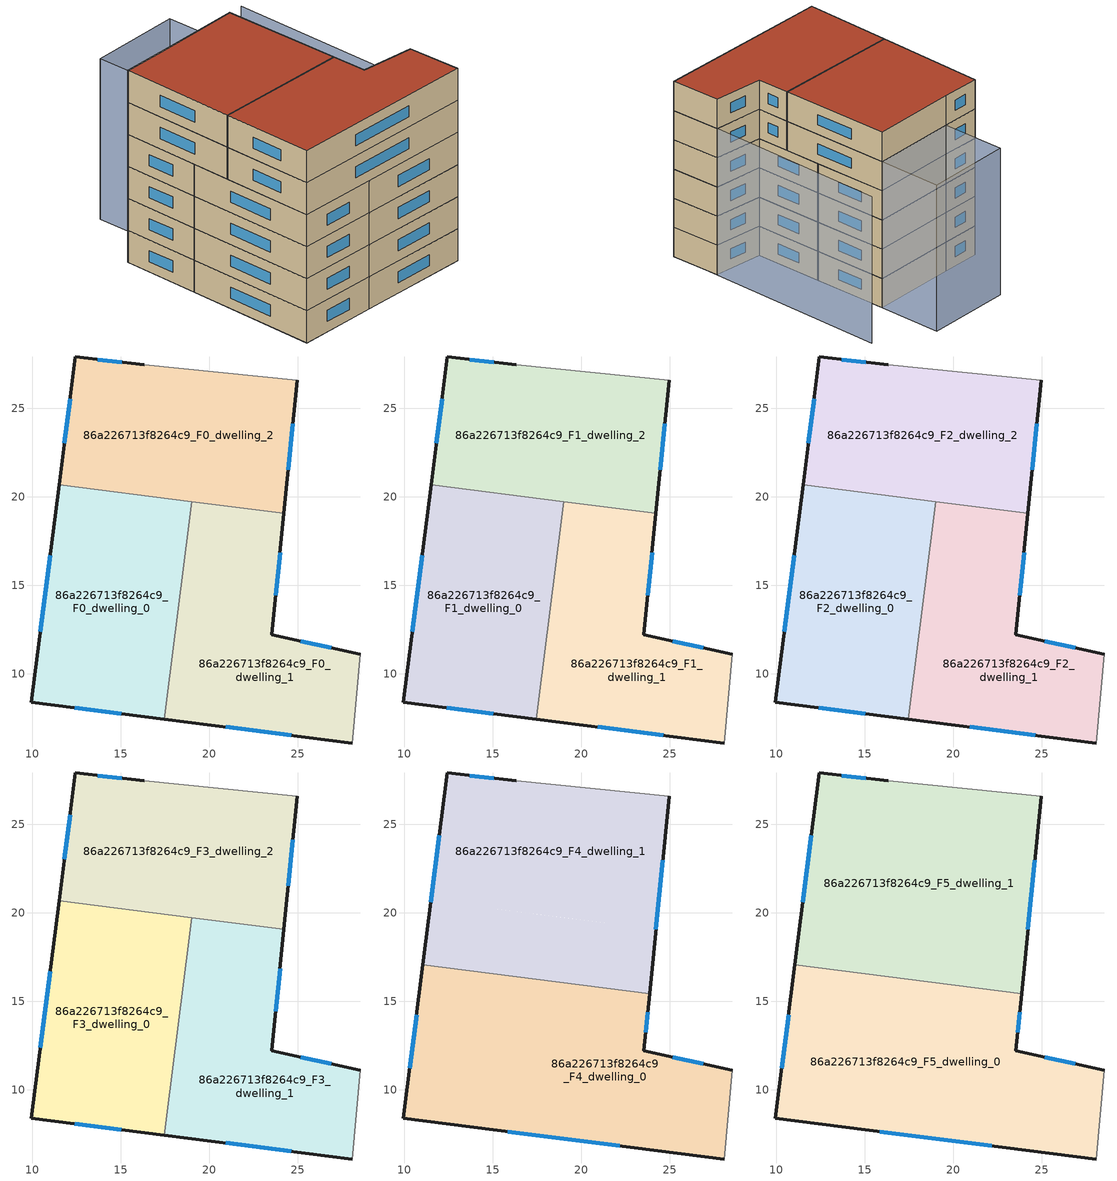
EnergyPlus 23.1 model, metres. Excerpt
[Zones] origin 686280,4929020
86a226713f8264c9_F0_dwelling_0
 floor ground (EU_floor_Construction): 17.47,7.43 19.03,19.73 11.51,20.68 9.95,8.38 z0
 wall outside (EU_wall_Construction): 17.47,7.43 9.95,8.38 11.51,20.68 z0:3
 wall to 86a226713f8264c9_F0_dwelling_1 (EU_wall_Construction): 19.03,19.73 17.47,7.43 z0:3
 wall to 86a226713f8264c9_F0_dwelling_2 (EU_wall_Construction): 11.51,20.68 19.03,19.73 z0:3
 window (EU_Window_Construction): 15.02,7.74 12.39,8.07 / 10.46,12.38 11.01,16.68 z0.98:2.02
86a226713f8264c9_F0_dwelling_1
 floor ground (EU_floor_Construction): 28.09,6.08 28.53,11.1 23.55,12.2 24.23,19.07 19.03,19.73 17.47,7.43 z0
 wall outside (EU_wall_Construction): 24.23,19.07 23.55,12.2 28.53,11.1 / 28.09,6.08 17.47,7.43 z0:3
 wall adiabatic (EU_wall_Construction): 28.53,11.1 28.09,6.08 z0:3
 wall to 86a226713f8264c9_F0_dwelling_2 (EU_wall_Construction): 19.03,19.73 24.23,19.07 z0:3
 window (EU_Window_Construction): 24.01,16.84 23.77,14.44 / 25.17,11.84 26.91,11.46 / 24.64,6.52 20.92,6.99 z0.98:2.02
86a226713f8264c9_F0_dwelling_2
 floor ground (EU_floor_Construction): 24.23,19.07 24.97,26.58 16.34,27.45 12.43,27.9 11.51,20.68 z0
 wall outside (EU_wall_Construction): 24.97,26.58 24.23,19.07 / 11.51,20.68 12.43,27.9 16.34,27.45 z0:3
 wall adiabatic (EU_wall_Construction): 16.34,27.45 24.97,26.58 z0:3
 window (EU_Window_Construction): 13.7,27.76 15.07,27.6 / 24.73,24.14 24.47,21.51 / 11.81,23.03 12.13,25.55 z0.98:2.02
86a226713f8264c9_F1_dwelling_0
 floor to 86a226713f8264c9_F0_dwelling_0 (EU_floor_Construction): 17.47,7.43 19.03,19.73 11.51,20.68 9.95,8.38 z3
 wall outside (EU_wall_Construction): 17.47,7.43 9.95,8.38 11.51,20.68 z3:6
 wall to 86a226713f8264c9_F1_dwelling_1 (EU_wall_Construction): 19.03,19.73 17.47,7.43 z3:6
 wall to 86a226713f8264c9_F1_dwelling_2 (EU_wall_Construction): 11.51,20.68 19.03,19.73 z3:6
 window (EU_Window_Construction): 15.02,7.74 12.39,8.07 / 10.46,12.38 11.01,16.68 z3.98:5.02
86a226713f8264c9_F1_dwelling_1
 floor to 86a226713f8264c9_F0_dwelling_1 (EU_floor_Construction): 28.09,6.08 28.53,11.1 23.55,12.2 24.23,19.07 19.03,19.73 17.47,7.43 z3
 wall outside (EU_wall_Construction): 24.23,19.07 23.55,12.2 28.53,11.1 / 28.09,6.08 17.47,7.43 z3:6
 wall adiabatic (EU_wall_Construction): 28.53,11.1 28.09,6.08 z3:6
 wall to 86a226713f8264c9_F1_dwelling_2 (EU_wall_Construction): 19.03,19.73 24.23,19.07 z3:6
 window (EU_Window_Construction): 24.01,16.84 23.77,14.44 / 25.17,11.84 26.91,11.46 / 24.64,6.52 20.92,6.99 z3.98:5.02
86a226713f8264c9_F1_dwelling_2
 floor to 86a226713f8264c9_F0_dwelling_2 (EU_floor_Construction): 24.23,19.07 24.97,26.58 16.34,27.45 12.43,27.9 11.51,20.68 z3
 wall outside (EU_wall_Construction): 24.97,26.58 24.23,19.07 / 11.51,20.68 12.43,27.9 16.34,27.45 z3:6
 wall adiabatic (EU_wall_Construction): 16.34,27.45 24.97,26.58 z3:6
 window (EU_Window_Construction): 13.7,27.76 15.07,27.6 / 24.73,24.14 24.47,21.51 / 11.81,23.03 12.13,25.55 z3.98:5.02
86a226713f8264c9_F2_dwelling_0
 floor to 86a226713f8264c9_F1_dwelling_0 (EU_floor_Construction): 17.47,7.43 19.03,19.73 11.51,20.68 9.95,8.38 z6
 wall outside (EU_wall_Construction): 17.47,7.43 9.95,8.38 11.51,20.68 z6:9
 wall to 86a226713f8264c9_F2_dwelling_1 (EU_wall_Construction): 19.03,19.73 17.47,7.43 z6:9
 wall to 86a226713f8264c9_F2_dwelling_2 (EU_wall_Construction): 11.51,20.68 19.03,19.73 z6:9
 window (EU_Window_Construction): 15.02,7.74 12.39,8.07 / 10.46,12.38 11.01,16.68 z6.98:8.02
86a226713f8264c9_F2_dwelling_1
 floor to 86a226713f8264c9_F1_dwelling_1 (EU_floor_Construction): 28.09,6.08 28.53,11.1 23.55,12.2 24.23,19.07 19.03,19.73 17.47,7.43 z6
 wall outside (EU_wall_Construction): 24.23,19.07 23.55,12.2 28.53,11.1 / 28.09,6.08 17.47,7.43 z6:9
 wall adiabatic (EU_wall_Construction): 28.53,11.1 28.09,6.08 z6:9
 wall to 86a226713f8264c9_F2_dwelling_2 (EU_wall_Construction): 19.03,19.73 24.23,19.07 z6:9
 window (EU_Window_Construction): 24.01,16.84 23.77,14.44 / 25.17,11.84 26.91,11.46 / 24.64,6.52 20.92,6.99 z6.98:8.02
86a226713f8264c9_F2_dwelling_2
 floor to 86a226713f8264c9_F1_dwelling_2 (EU_floor_Construction): 24.23,19.07 24.97,26.58 16.34,27.45 12.43,27.9 11.51,20.68 z6
 wall outside (EU_wall_Construction): 24.97,26.58 24.23,19.07 / 11.51,20.68 12.43,27.9 16.34,27.45 z6:9
 wall adiabatic (EU_wall_Construction): 16.34,27.45 24.97,26.58 z6:9
 window (EU_Window_Construction): 13.7,27.76 15.07,27.6 / 24.73,24.14 24.47,21.51 / 11.81,23.03 12.13,25.55 z6.98:8.02
86a226713f8264c9_F3_dwelling_0
 floor to 86a226713f8264c9_F2_dwelling_0 (EU_floor_Construction): 17.47,7.43 19.03,19.73 11.51,20.68 9.95,8.38 z9
 wall outside (EU_wall_Construction): 17.47,7.43 9.95,8.38 11.51,20.68 z9:12
 wall to 86a226713f8264c9_F3_dwelling_1 (EU_wall_Construction): 19.03,19.73 17.47,7.43 z9:12
 wall to 86a226713f8264c9_F3_dwelling_2 (EU_wall_Construction): 11.51,20.68 19.03,19.73 z9:12
 window (EU_Window_Construction): 15.02,7.74 12.39,8.07 / 10.46,12.38 11.01,16.68 z9.98:11.02
86a226713f8264c9_F3_dwelling_1
 floor to 86a226713f8264c9_F2_dwelling_1 (EU_floor_Construction): 28.09,6.08 28.53,11.1 23.55,12.2 24.23,19.07 19.03,19.73 17.47,7.43 z9
 wall outside (EU_wall_Construction): 24.23,19.07 23.55,12.2 28.53,11.1 / 28.09,6.08 17.47,7.43 z9:12
 wall adiabatic (EU_wall_Construction): 28.53,11.1 28.09,6.08 z9:12
 wall to 86a226713f8264c9_F3_dwelling_2 (EU_wall_Construction): 19.03,19.73 24.23,19.07 z9:12
 window (EU_Window_Construction): 24.01,16.84 23.77,14.44 / 25.17,11.84 26.91,11.46 / 24.64,6.52 20.92,6.99 z9.98:11.02
86a226713f8264c9_F3_dwelling_2
 floor to 86a226713f8264c9_F2_dwelling_2 (EU_floor_Construction): 24.23,19.07 24.97,26.58 16.34,27.45 12.43,27.9 11.51,20.68 z9
 wall outside (EU_wall_Construction): 24.97,26.58 24.23,19.07 / 11.51,20.68 12.43,27.9 16.34,27.45 z9:12
 wall adiabatic (EU_wall_Construction): 16.34,27.45 24.97,26.58 z9:12
 window (EU_Window_Construction): 13.7,27.76 15.07,27.6 / 24.73,24.14 24.47,21.51 / 11.81,23.03 12.13,25.55 z9.98:11.02
86a226713f8264c9_F4_dwelling_0
 floor to 86a226713f8264c9_F3_dwelling_0 (EU_floor_Construction): 17.47,7.43 18.57,16.11 11.05,17.06 9.95,8.38 z12
 floor to 86a226713f8264c9_F3_dwelling_1 (EU_floor_Construction): 28.09,6.08 28.53,11.1 23.55,12.2 23.87,15.44 18.57,16.11 17.47,7.43 z12
 wall outside (EU_wall_Construction): 28.09,6.08 9.95,8.38 11.05,17.06 / 23.87,15.44 23.55,12.2 28.53,11.1 z12:15
 wall to 86a226713f8264c9_F4_dwelling_1 (EU_wall_Construction): 11.05,17.06 23.87,15.44 z12:15
 wall adiabatic (EU_wall_Construction): 28.53,11.1 28.09,6.08 z12:15
 window (EU_Window_Construction): 22.19,6.83 15.85,7.63 / 10.31,11.21 10.69,14.24 / 23.77,14.38 23.65,13.25 / 25.17,11.84 26.91,11.46 z12.98:14.02
86a226713f8264c9_F4_dwelling_1
 floor to 86a226713f8264c9_F3_dwelling_1 (EU_floor_Construction): 23.87,15.44 24.23,19.07 19.03,19.73 18.57,16.11 z12
 floor to 86a226713f8264c9_F3_dwelling_2 (EU_floor_Construction): 24.23,19.07 24.97,26.58 16.34,27.45 12.43,27.9 11.51,20.68 z12
 floor to 86a226713f8264c9_F3_dwelling_0 (EU_floor_Construction): 18.57,16.11 19.03,19.73 11.51,20.68 11.05,17.06 z12
 wall outside (EU_wall_Construction): 24.97,26.58 23.87,15.44 / 11.05,17.06 12.43,27.9 16.34,27.45 z12:15
 wall adiabatic (EU_wall_Construction): 16.34,27.45 24.97,26.58 z12:15
 window (EU_Window_Construction): 13.7,27.76 15.07,27.6 / 24.61,22.96 24.23,19.06 / 11.5,20.59 11.98,24.38 z12.98:14.02
86a226713f8264c9_F5_dwelling_0
 floor to 86a226713f8264c9_F4_dwelling_0 (EU_floor_Construction): 28.09,6.08 28.53,11.1 23.55,12.2 23.87,15.44 11.05,17.06 9.95,8.38 z15
 wall outside (EU_wall_Construction): 28.09,6.08 9.95,8.38 11.05,17.06 / 23.87,15.44 23.55,12.2 28.53,11.1 z15:18
 wall to 86a226713f8264c9_F5_dwelling_1 (EU_wall_Construction): 11.05,17.06 23.87,15.44 z15:18
 wall adiabatic (EU_wall_Construction): 28.53,11.1 28.09,6.08 z15:18
 window (EU_Window_Construction): 22.19,6.83 15.85,7.63 / 10.31,11.21 10.69,14.24 / 23.77,14.38 23.65,13.25 / 25.17,11.84 26.91,11.46 z15.98:17.02
 roof outside (EU_roof_Construction): 23.87,15.44 23.55,12.2 28.53,11.1 28.09,6.08 9.95,8.38 11.05,17.06 z18
86a226713f8264c9_F5_dwelling_1
 floor to 86a226713f8264c9_F4_dwelling_1 (EU_floor_Construction): 23.87,15.44 24.97,26.58 16.34,27.45 12.43,27.9 11.05,17.06 z15
 wall outside (EU_wall_Construction): 24.97,26.58 23.87,15.44 / 11.05,17.06 12.43,27.9 16.34,27.45 z15:18
 wall adiabatic (EU_wall_Construction): 16.34,27.45 24.97,26.58 z15:18
 window (EU_Window_Construction): 13.7,27.76 15.07,27.6 / 24.61,22.96 24.23,19.06 / 11.5,20.59 11.98,24.38 z15.98:17.02
 roof outside (EU_roof_Construction): 24.97,26.58 23.87,15.44 11.05,17.06 12.43,27.9 16.34,27.45 z18
shading: 27.94,6.1 30.68,29.43 / 24.97,26.58 16.34,27.45 / 16.34,27.45 16.98,33.84 / 16.98,33.84 25.61,32.97 / 25.61,32.97 24.97,26.58 z0:15
[Building]
EU S2 Campaign: North Axis=0; Terrain=City; Solar Distribution=FullExterior
[Site:Location]
Bologna: Latitude=44.5; Longitude=11.25; Time Zone=1; Elevation=37
[SizingPeriod:WeatherFileDays]
AnnualSizingPeriod: Begin Month=1; Begin Day of Month=1; End Month=12; End Day of Month=31; Day of Week for Start Day=Monday; Use Weather File Daylight Saving Period=No; Use Weather File Rain and Snow Indicators=No
[MATERIAL]
EU_InternalMass_Material: Roughness=MediumRough; Thickness=0.1; Conductivity=1; Density=1800; Specific Heat=900; Thermal Absorptance=0.9; Solar Absorptance=0.7; Visible Absorptance=0.7
[MATERIAL:NOMASS] Roughness=MediumRough; Thermal Absorptance=0.9; Solar Absorptance=0.7; Visible Absorptance=0.7
Name | Thermal Resistance
EU_wall_NoMass | 0.905828
EU_roof_NoMass | 0.37593
EU_floor_NoMass | 0.67114
[WINDOWMATERIAL:SIMPLEGLAZINGSYSTEM]
EU_Window_SimpleGlazing: UFactor=4.52486; Solar Heat Gain Coefficient=0.85; Visible Transmittance=0.85
[CONSTRUCTION]
EU_wall_Construction: EU_wall_NoMass
EU_roof_Construction: EU_roof_NoMass
EU_floor_Construction: EU_floor_NoMass
EU_InternalMass_Construction: EU_InternalMass_Material
EU_Window_Construction: EU_Window_SimpleGlazing
[ZONE] Type=1; Multiplier=1; Ceiling Height=autocalculate; Floor Area=autocalculate; Part of Total Floor Area=Yes
Name | Volume
86a226713f8264c9_F0_dwelling_0; 86a226713f8264c9_F1_dwelling_0; 86a226713f8264c9_F2_dwelling_0; 86a226713f8264c9_F3_dwelling_0 | 281.842
86a226713f8264c9_F4_dwelling_0; 86a226713f8264c9_F5_dwelling_0 | 422.802
86a226713f8264c9_F0_dwelling_1; 86a226713f8264c9_F1_dwelling_1; 86a226713f8264c9_F2_dwelling_1; 86a226713f8264c9_F3_dwelling_1 | 281.88
86a226713f8264c9_F4_dwelling_1; 86a226713f8264c9_F5_dwelling_1 | 422.807
86a226713f8264c9_F0_dwelling_2; 86a226713f8264c9_F1_dwelling_2; 86a226713f8264c9_F2_dwelling_2; 86a226713f8264c9_F3_dwelling_2 | 281.868
[INTERNALMASS] Construction=EU_InternalMass_Construction
Name | Zone or ZoneList | Surface Area
86a226713f8264c9_F0_dwelling_0_EU_InternalMass | 86a226713f8264c9_F0_dwelling_0 | 93.9498
86a226713f8264c9_F0_dwelling_1_EU_InternalMass | 86a226713f8264c9_F0_dwelling_1 | 93.9605
86a226713f8264c9_F0_dwelling_2_EU_InternalMass | 86a226713f8264c9_F0_dwelling_2 | 93.9563
86a226713f8264c9_F1_dwelling_0_EU_InternalMass | 86a226713f8264c9_F1_dwelling_0 | 93.9498
86a226713f8264c9_F1_dwelling_1_EU_InternalMass | 86a226713f8264c9_F1_dwelling_1 | 93.9605
86a226713f8264c9_F1_dwelling_2_EU_InternalMass | 86a226713f8264c9_F1_dwelling_2 | 93.9563
86a226713f8264c9_F2_dwelling_0_EU_InternalMass | 86a226713f8264c9_F2_dwelling_0 | 93.9498
86a226713f8264c9_F2_dwelling_1_EU_InternalMass | 86a226713f8264c9_F2_dwelling_1 | 93.9605
86a226713f8264c9_F2_dwelling_2_EU_InternalMass | 86a226713f8264c9_F2_dwelling_2 | 93.9563
86a226713f8264c9_F3_dwelling_0_EU_InternalMass | 86a226713f8264c9_F3_dwelling_0 | 93.9498
86a226713f8264c9_F3_dwelling_1_EU_InternalMass | 86a226713f8264c9_F3_dwelling_1 | 93.9605
86a226713f8264c9_F3_dwelling_2_EU_InternalMass | 86a226713f8264c9_F3_dwelling_2 | 93.9563
86a226713f8264c9_F4_dwelling_0_EU_InternalMass | 86a226713f8264c9_F4_dwelling_0 | 140.934
86a226713f8264c9_F4_dwelling_1_EU_InternalMass | 86a226713f8264c9_F4_dwelling_1 | 140.936
86a226713f8264c9_F5_dwelling_0_EU_InternalMass | 86a226713f8264c9_F5_dwelling_0 | 140.934
86a226713f8264c9_F5_dwelling_1_EU_InternalMass | 86a226713f8264c9_F5_dwelling_1 | 140.936
[OTHEREQUIPMENT] Fuel Type=Electricity; Design Level Calculation Method=Watts/Area; Power per Zone Floor Area=1; Fraction Latent=0; Fraction Radiant=0; Fraction Lost=0; Carbon Dioxide Generation Rate=0; EndUse Subcategory=EU_Step8_InternalGains
Name | Zone or ZoneList or Space or SpaceList | Schedule
EU_Step8_InternalGain_86a226713f8264c9_F0_dwelling_0_f000 | 86a226713f8264c9_F0_dwelling_0 | EU_Step8_GainSchedule_86a226713f8264c9_F0_dwelling_0_f000
EU_Step8_InternalGain_86a226713f8264c9_F0_dwelling_1_f000 | 86a226713f8264c9_F0_dwelling_1 | EU_Step8_GainSchedule_86a226713f8264c9_F0_dwelling_1_f000
EU_Step8_InternalGain_86a226713f8264c9_F0_dwelling_2_f000 | 86a226713f8264c9_F0_dwelling_2 | EU_Step8_GainSchedule_86a226713f8264c9_F0_dwelling_2_f000
EU_Step8_InternalGain_86a226713f8264c9_F1_dwelling_0_f000 | 86a226713f8264c9_F1_dwelling_0 | EU_Step8_GainSchedule_86a226713f8264c9_F1_dwelling_0_f000
EU_Step8_InternalGain_86a226713f8264c9_F1_dwelling_1_f000 | 86a226713f8264c9_F1_dwelling_1 | EU_Step8_GainSchedule_86a226713f8264c9_F1_dwelling_1_f000
EU_Step8_InternalGain_86a226713f8264c9_F1_dwelling_2_f000 | 86a226713f8264c9_F1_dwelling_2 | EU_Step8_GainSchedule_86a226713f8264c9_F1_dwelling_2_f000
EU_Step8_InternalGain_86a226713f8264c9_F2_dwelling_0_f000 | 86a226713f8264c9_F2_dwelling_0 | EU_Step8_GainSchedule_86a226713f8264c9_F2_dwelling_0_f000
EU_Step8_InternalGain_86a226713f8264c9_F2_dwelling_1_f000 | 86a226713f8264c9_F2_dwelling_1 | EU_Step8_GainSchedule_86a226713f8264c9_F2_dwelling_1_f000
EU_Step8_InternalGain_86a226713f8264c9_F2_dwelling_2_f000 | 86a226713f8264c9_F2_dwelling_2 | EU_Step8_GainSchedule_86a226713f8264c9_F2_dwelling_2_f000
EU_Step8_InternalGain_86a226713f8264c9_F3_dwelling_0_f000 | 86a226713f8264c9_F3_dwelling_0 | EU_Step8_GainSchedule_86a226713f8264c9_F3_dwelling_0_f000
EU_Step8_InternalGain_86a226713f8264c9_F3_dwelling_1_f000 | 86a226713f8264c9_F3_dwelling_1 | EU_Step8_GainSchedule_86a226713f8264c9_F3_dwelling_1_f000
EU_Step8_InternalGain_86a226713f8264c9_F3_dwelling_2_f000 | 86a226713f8264c9_F3_dwelling_2 | EU_Step8_GainSchedule_86a226713f8264c9_F3_dwelling_2_f000
EU_Step8_InternalGain_86a226713f8264c9_F4_dwelling_0_f000 | 86a226713f8264c9_F4_dwelling_0 | EU_Step8_GainSchedule_86a226713f8264c9_F4_dwelling_0_f000
EU_Step8_InternalGain_86a226713f8264c9_F4_dwelling_1_f000 | 86a226713f8264c9_F4_dwelling_1 | EU_Step8_GainSchedule_86a226713f8264c9_F4_dwelling_1_f000
EU_Step8_InternalGain_86a226713f8264c9_F5_dwelling_0_f000 | 86a226713f8264c9_F5_dwelling_0 | EU_Step8_GainSchedule_86a226713f8264c9_F5_dwelling_0_f000
EU_Step8_InternalGain_86a226713f8264c9_F5_dwelling_1_f000 | 86a226713f8264c9_F5_dwelling_1 | EU_Step8_GainSchedule_86a226713f8264c9_F5_dwelling_1_f000
[ZONEVENTILATION:DESIGNFLOWRATE] Schedule=EU_AlwaysOn; Design Flow Rate Calculation Method=AirChanges/Hour; Air Changes per Hour=0.73129; Ventilation Type=Natural; Fan Pressure Rise=0; Fan Total Efficiency=1; Constant Term Coefficient=1; Temperature Term Coefficient=0; Velocity Term Coefficient=0; Velocity Squared Term Coefficient=0; Minimum Indoor Temperature=-100; Maximum Indoor Temperature=100; Delta Temperature=-100; Minimum Outdoor Temperature=-100; Maximum Outdoor Temperature=100; Maximum Wind Speed=40
Name | Zone or ZoneList or Space or SpaceList
EU_ConstantAir_86a226713f8264c9_F0_dwelling_0 | 86a226713f8264c9_F0_dwelling_0
EU_ConstantAir_86a226713f8264c9_F0_dwelling_1 | 86a226713f8264c9_F0_dwelling_1
EU_ConstantAir_86a226713f8264c9_F0_dwelling_2 | 86a226713f8264c9_F0_dwelling_2
EU_ConstantAir_86a226713f8264c9_F1_dwelling_0 | 86a226713f8264c9_F1_dwelling_0
EU_ConstantAir_86a226713f8264c9_F1_dwelling_1 | 86a226713f8264c9_F1_dwelling_1
EU_ConstantAir_86a226713f8264c9_F1_dwelling_2 | 86a226713f8264c9_F1_dwelling_2
EU_ConstantAir_86a226713f8264c9_F2_dwelling_0 | 86a226713f8264c9_F2_dwelling_0
EU_ConstantAir_86a226713f8264c9_F2_dwelling_1 | 86a226713f8264c9_F2_dwelling_1
EU_ConstantAir_86a226713f8264c9_F2_dwelling_2 | 86a226713f8264c9_F2_dwelling_2
EU_ConstantAir_86a226713f8264c9_F3_dwelling_0 | 86a226713f8264c9_F3_dwelling_0
EU_ConstantAir_86a226713f8264c9_F3_dwelling_1 | 86a226713f8264c9_F3_dwelling_1
EU_ConstantAir_86a226713f8264c9_F3_dwelling_2 | 86a226713f8264c9_F3_dwelling_2
EU_ConstantAir_86a226713f8264c9_F4_dwelling_0 | 86a226713f8264c9_F4_dwelling_0
EU_ConstantAir_86a226713f8264c9_F4_dwelling_1 | 86a226713f8264c9_F4_dwelling_1
EU_ConstantAir_86a226713f8264c9_F5_dwelling_0 | 86a226713f8264c9_F5_dwelling_0
EU_ConstantAir_86a226713f8264c9_F5_dwelling_1 | 86a226713f8264c9_F5_dwelling_1
[HVACTEMPLATE:THERMOSTAT] Constant Heating Setpoint=20; Constant Cooling Setpoint=50
EU_HeatOnly_86a226713f8264c9_F0_dwelling_0; EU_HeatOnly_86a226713f8264c9_F0_dwelling_1; EU_HeatOnly_86a226713f8264c9_F0_dwelling_2; EU_HeatOnly_86a226713f8264c9_F1_dwelling_0; EU_HeatOnly_86a226713f8264c9_F1_dwelling_1; EU_HeatOnly_86a226713f8264c9_F1_dwelling_2; EU_HeatOnly_86a226713f8264c9_F2_dwelling_0; EU_HeatOnly_86a226713f8264c9_F2_dwelling_1; EU_HeatOnly_86a226713f8264c9_F2_dwelling_2; EU_HeatOnly_86a226713f8264c9_F3_dwelling_0; EU_HeatOnly_86a226713f8264c9_F3_dwelling_1; EU_HeatOnly_86a226713f8264c9_F3_dwelling_2; EU_HeatOnly_86a226713f8264c9_F4_dwelling_0; EU_HeatOnly_86a226713f8264c9_F4_dwelling_1; EU_HeatOnly_86a226713f8264c9_F5_dwelling_0; EU_HeatOnly_86a226713f8264c9_F5_dwelling_1
[HVACTEMPLATE:ZONE:IDEALLOADSAIRSYSTEM] System Availability Schedule=EU_AlwaysOn; Maximum Heating Supply Air Temperature=50; Minimum Cooling Supply Air Temperature=13; Maximum Heating Supply Air Humidity Ratio=0.0156; Minimum Cooling Supply Air Humidity Ratio=0.0077; Heating Limit=NoLimit; Cooling Limit=NoLimit; Heating Availability Schedule=EU_AlwaysOn; Cooling Availability Schedule=EU_CoolingOff; Dehumidification Control Type=ConstantSensibleHeatRatio; Cooling Sensible Heat Ratio=0.7; Dehumidification Setpoint=60; Humidification Control Type=None; Humidification Setpoint=30; Outdoor Air Method=None; Outdoor Air Flow Rate per Person=0.00944; Outdoor Air Flow Rate per Zone Floor Area=0; Outdoor Air Flow Rate per Zone=0; Demand Controlled Ventilation Type=None; Outdoor Air Economizer Type=NoEconomizer; Heat Recovery Type=None; Sensible Heat Recovery Effectiveness=0.7; Latent Heat Recovery Effectiveness=0.65
Name | Template Thermostat
86a226713f8264c9_F0_dwelling_0 | EU_HeatOnly_86a226713f8264c9_F0_dwelling_0
86a226713f8264c9_F0_dwelling_1 | EU_HeatOnly_86a226713f8264c9_F0_dwelling_1
86a226713f8264c9_F0_dwelling_2 | EU_HeatOnly_86a226713f8264c9_F0_dwelling_2
86a226713f8264c9_F1_dwelling_0 | EU_HeatOnly_86a226713f8264c9_F1_dwelling_0
86a226713f8264c9_F1_dwelling_1 | EU_HeatOnly_86a226713f8264c9_F1_dwelling_1
86a226713f8264c9_F1_dwelling_2 | EU_HeatOnly_86a226713f8264c9_F1_dwelling_2
86a226713f8264c9_F2_dwelling_0 | EU_HeatOnly_86a226713f8264c9_F2_dwelling_0
86a226713f8264c9_F2_dwelling_1 | EU_HeatOnly_86a226713f8264c9_F2_dwelling_1
86a226713f8264c9_F2_dwelling_2 | EU_HeatOnly_86a226713f8264c9_F2_dwelling_2
86a226713f8264c9_F3_dwelling_0 | EU_HeatOnly_86a226713f8264c9_F3_dwelling_0
86a226713f8264c9_F3_dwelling_1 | EU_HeatOnly_86a226713f8264c9_F3_dwelling_1
86a226713f8264c9_F3_dwelling_2 | EU_HeatOnly_86a226713f8264c9_F3_dwelling_2
86a226713f8264c9_F4_dwelling_0 | EU_HeatOnly_86a226713f8264c9_F4_dwelling_0
86a226713f8264c9_F4_dwelling_1 | EU_HeatOnly_86a226713f8264c9_F4_dwelling_1
86a226713f8264c9_F5_dwelling_0 | EU_HeatOnly_86a226713f8264c9_F5_dwelling_0
86a226713f8264c9_F5_dwelling_1 | EU_HeatOnly_86a226713f8264c9_F5_dwelling_1
[SIZING:ZONE] Zone Cooling Design Supply Air Temperature Input Method=SupplyAirTemperature; Zone Cooling Design Supply Air Temperature=13; Zone Heating Design Supply Air Temperature Input Method=SupplyAirTemperature; Zone Heating Design Supply Air Temperature=50; Zone Cooling Design Supply Air Humidity Ratio=0.008; Zone Heating Design Supply Air Humidity Ratio=0.008; Cooling Design Air Flow Method=DesignDay; Cooling Design Air Flow Rate=0; Cooling Minimum Air Flow per Zone Floor Area=0.000762; Cooling Minimum Air Flow=0; Cooling Minimum Air Flow Fraction=0.2; Heating Design Air Flow Method=DesignDay; Heating Design Air Flow Rate=0; Heating Maximum Air Flow per Zone Floor Area=0.002032; Heating Maximum Air Flow=0.141576; Heating Maximum Air Flow Fraction=0.3; Account for Dedicated Outdoor Air System=No; Dedicated Outdoor Air System Control Strategy=NeutralSupplyAir; Dedicated Outdoor Air Low Setpoint Temperature for Design=autosize; Dedicated Outdoor Air High Setpoint Temperature for Design=autosize; Zone Load Sizing Method=Sensible Load Only No Latent Load; Zone Latent Cooling Design Supply Air Humidity Ratio Input Method=HumidityRatioDifference; Zone Cooling Design Supply Air Humidity Ratio Difference=0.005; Zone Latent Heating Design Supply Air Humidity Ratio Input Method=HumidityRatioDifference; Zone Humidification Design Supply Air Humidity Ratio Difference=0.005
86a226713f8264c9_F0_dwelling_0; 86a226713f8264c9_F0_dwelling_1; 86a226713f8264c9_F0_dwelling_2; 86a226713f8264c9_F1_dwelling_0; 86a226713f8264c9_F1_dwelling_1; 86a226713f8264c9_F1_dwelling_2; 86a226713f8264c9_F2_dwelling_0; 86a226713f8264c9_F2_dwelling_1; 86a226713f8264c9_F2_dwelling_2; 86a226713f8264c9_F3_dwelling_0; 86a226713f8264c9_F3_dwelling_1; 86a226713f8264c9_F3_dwelling_2; 86a226713f8264c9_F4_dwelling_0; 86a226713f8264c9_F4_dwelling_1; 86a226713f8264c9_F5_dwelling_0; 86a226713f8264c9_F5_dwelling_1
[SCHEDULE:CONSTANT]
Name | Hourly Value
EU_AlwaysOn | 1
EU_CoolingOff | 0
[SCHEDULE:FILE] Column Number=1; Rows to Skip at Top=0; Number of Hours of Data=8760; Column Separator=Comma; Interpolate to Timestep=No; Minutes per Item=60; Adjust Schedule for Daylight Savings=Yes
Name | File
EU_Step8_GainSchedule_86a226713f8264c9_F0_dwelling_0_f000 | ../../schedules/86a226713f8264c9/86a226713f8264c9_F0_dwelling_0_f000_gain.csv
EU_Step8_GainSchedule_86a226713f8264c9_F0_dwelling_1_f000 | ../../schedules/86a226713f8264c9/86a226713f8264c9_F0_dwelling_1_f000_gain.csv
EU_Step8_GainSchedule_86a226713f8264c9_F0_dwelling_2_f000 | ../../schedules/86a226713f8264c9/86a226713f8264c9_F0_dwelling_2_f000_gain.csv
EU_Step8_GainSchedule_86a226713f8264c9_F1_dwelling_0_f000 | ../../schedules/86a226713f8264c9/86a226713f8264c9_F1_dwelling_0_f000_gain.csv
EU_Step8_GainSchedule_86a226713f8264c9_F1_dwelling_1_f000 | ../../schedules/86a226713f8264c9/86a226713f8264c9_F1_dwelling_1_f000_gain.csv
EU_Step8_GainSchedule_86a226713f8264c9_F1_dwelling_2_f000 | ../../schedules/86a226713f8264c9/86a226713f8264c9_F1_dwelling_2_f000_gain.csv
EU_Step8_GainSchedule_86a226713f8264c9_F2_dwelling_0_f000 | ../../schedules/86a226713f8264c9/86a226713f8264c9_F2_dwelling_0_f000_gain.csv
EU_Step8_GainSchedule_86a226713f8264c9_F2_dwelling_1_f000 | ../../schedules/86a226713f8264c9/86a226713f8264c9_F2_dwelling_1_f000_gain.csv
EU_Step8_GainSchedule_86a226713f8264c9_F2_dwelling_2_f000 | ../../schedules/86a226713f8264c9/86a226713f8264c9_F2_dwelling_2_f000_gain.csv
EU_Step8_GainSchedule_86a226713f8264c9_F3_dwelling_0_f000 | ../../schedules/86a226713f8264c9/86a226713f8264c9_F3_dwelling_0_f000_gain.csv
EU_Step8_GainSchedule_86a226713f8264c9_F3_dwelling_1_f000 | ../../schedules/86a226713f8264c9/86a226713f8264c9_F3_dwelling_1_f000_gain.csv
EU_Step8_GainSchedule_86a226713f8264c9_F3_dwelling_2_f000 | ../../schedules/86a226713f8264c9/86a226713f8264c9_F3_dwelling_2_f000_gain.csv
EU_Step8_GainSchedule_86a226713f8264c9_F4_dwelling_0_f000 | ../../schedules/86a226713f8264c9/86a226713f8264c9_F4_dwelling_0_f000_gain.csv
EU_Step8_GainSchedule_86a226713f8264c9_F4_dwelling_1_f000 | ../../schedules/86a226713f8264c9/86a226713f8264c9_F4_dwelling_1_f000_gain.csv
EU_Step8_GainSchedule_86a226713f8264c9_F5_dwelling_0_f000 | ../../schedules/86a226713f8264c9/86a226713f8264c9_F5_dwelling_0_f000_gain.csv
EU_Step8_GainSchedule_86a226713f8264c9_F5_dwelling_1_f000 | ../../schedules/86a226713f8264c9/86a226713f8264c9_F5_dwelling_1_f000_gain.csv
